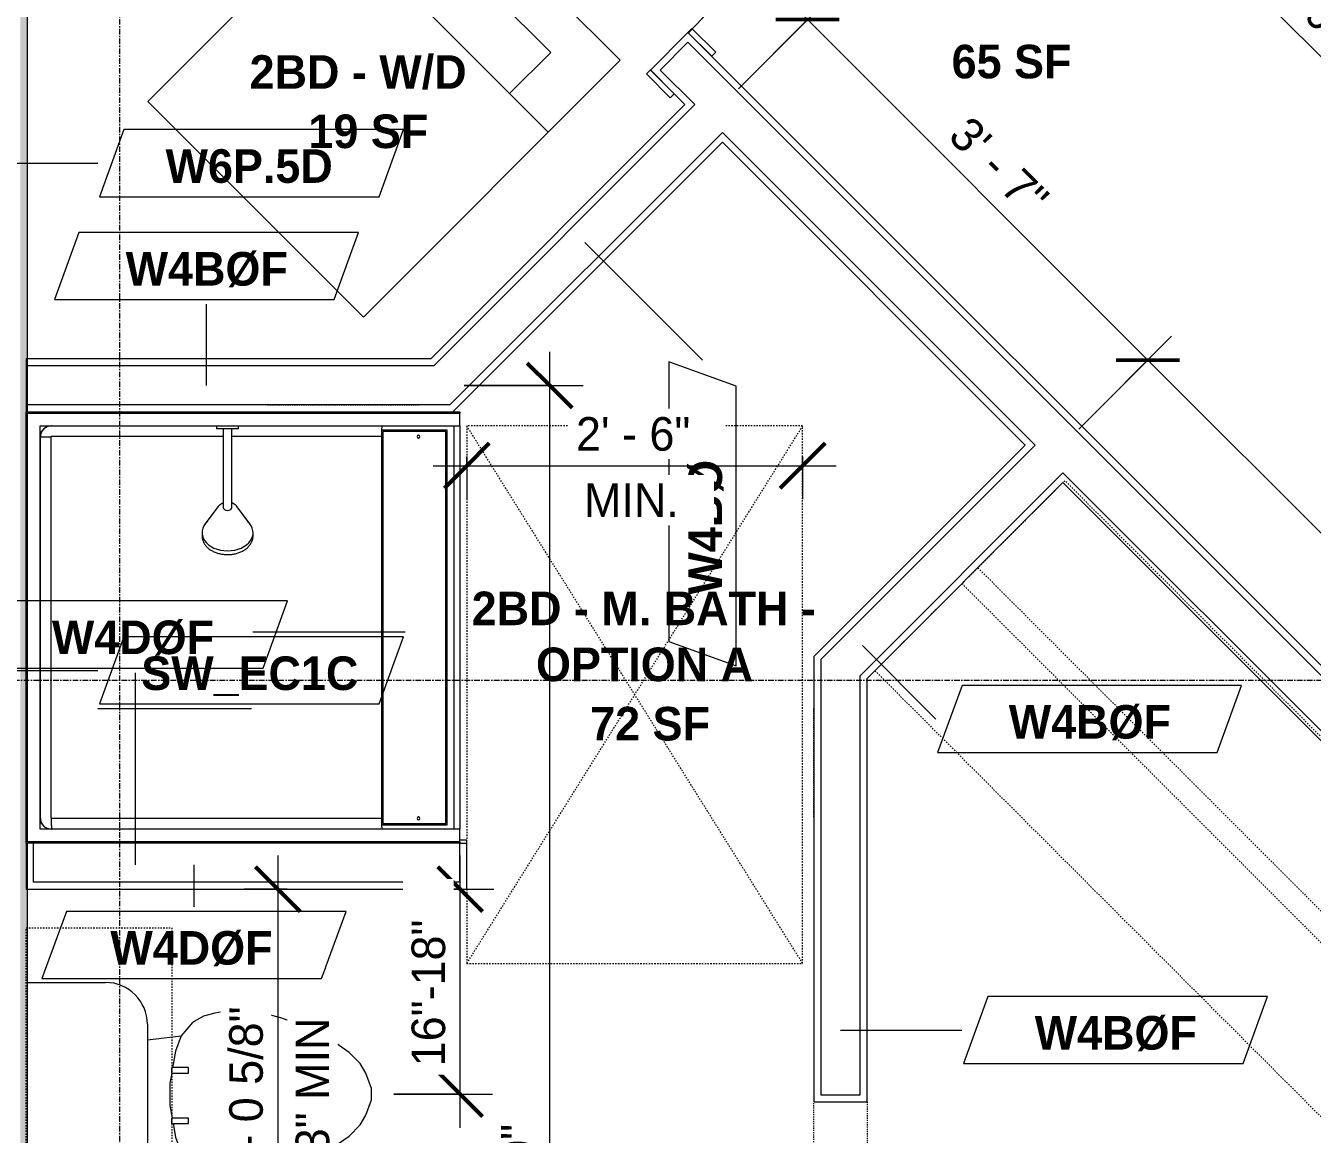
# Model space of a CAD drawing. Header units: inches. Extents: x -4058 to -1781, y 9814 to 12264.
# Drawn here: x -2508.7 to -2393.8, y 11494.7 to 11593.7 of the extents above; entities that cross this region are included whole.
import ezdxf

# ---------------------------------------------------------------- set-up
doc = ezdxf.new("R2010")
doc.units = ezdxf.units.IN
doc.header["$MEASUREMENT"] = 0
for name, pattern in [('Dash', [0.25, 0.125, -0.125]), ('Dash 3_32_', [0.1875, 0.09375, -0.09375]), ('Grid Line 1_2_', [0.875, 0.5, -0.125, 0.125, -0.125]), ('Overhead', [0.15625, 0.09375, -0.0625])]:
    doc.linetypes.add(name, pattern=pattern)
for name, color, linetype, lineweight in [('0-1', 7, 'Continuous', 5), ('A-ANNO-DIMS', 211, 'Continuous', 9), ('A-ANNO-DIMS-32', 211, 'Continuous', 9), ('A-AREA-IDEN', 2, 'Continuous', 9), ('A-DETL-1', 90, 'Dash 3_32_', 9), ('A-DETL-GENF', 92, 'Overhead', 9), ('A-DETL-MEDM-1', 33, 'Continuous', 9), ('A-DOOR-2', 31, 'Continuous', 9), ('A-GENM', 5, 'Continuous', 9), ('A-GENM-2', 147, 'Dash', 9), ('A-WALL-2', 113, 'Continuous', 9), ('A-WALL-IDEN', 211, 'Continuous', 9), ('I-WALL-2', 10, 'Continuous', 5), ('I-WALL-3', 7, 'Continuous', 9), ('P-SANR-FIXT', 6, 'Continuous', 9), ('Q-CASE', 31, 'Continuous', 9), ('Q-CASE-3', 31, 'Dash', 9), ('Q-CASE-HDLN', 31, 'Dash', 9), ('S-GRID-1', 1, 'Grid Line 1_2_', 9)]:
    doc.layers.add(name, color=color, linetype=linetype, lineweight=lineweight)
doc.styles.add('Century Gothic', font='ufonts.com_century-gothic.ttf', dxfattribs={"height": 3})
doc.styles.add('Century Gothic_B_1', font='GOTHICB.TTF', dxfattribs={"height": 3})
doc.dimstyles.new('MARKETING_DIMENSION', dxfattribs={"dimscale": 12, "dimtxt": 3.132505, "dimasz": 0.333333, "dimexe": 0.25, "dimexo": 0.166667, "dimgap": 0.041667, "dimtad": 1, "dimdec": 4, "dimrnd": 0.0625, "dimzin": 3, "dimdsep": 46, "dimlunit": 4, "dimtxsty": 'Century Gothic', "dimblk1": 'OBLIQUE', "dimblk2": 'OBLIQUE', "dimsah": 1, "dimcen": 0.09, "dimdle": 0.25, "dimazin": 0, "dimtfac": 1, "dimtdec": 4, "dimtix": 1, "dimtmove": 0, "dimatfit": 3, "dimfxl": 1, "dimtvp": 1, "dimtfill": 1, "dimfrac": 2, "dimtolj": 1, "dimtzin": 0, "dimarcsym": 2})
doc.dimstyles.new('THE_DIMENSION_STRING', dxfattribs={"dimscale": 12, "dimtxt": 3.132505, "dimasz": 0.333333, "dimexe": 0.25, "dimexo": 0.166667, "dimgap": 0.041667, "dimtad": 1, "dimdec": 4, "dimrnd": 0.0625, "dimzin": 3, "dimdsep": 46, "dimlunit": 4, "dimtxsty": 'Century Gothic', "dimblk1": 'OBLIQUE', "dimblk2": 'OBLIQUE', "dimsah": 1, "dimcen": 0.09, "dimdle": 0.25, "dimazin": 0, "dimtfac": 1, "dimtdec": 4, "dimtix": 1, "dimtmove": 0, "dimatfit": 3, "dimfxl": 1, "dimtvp": 1, "dimtfill": 1, "dimfrac": 2, "dimtolj": 1, "dimtzin": 0, "dimarcsym": 2})
doc.dimstyles.new('THE_DIMENSION_STRING_5', dxfattribs={"dimscale": 12, "dimtxt": 3.132505, "dimasz": 0.333333, "dimexe": 0.25, "dimexo": 0.166667, "dimgap": 0.041667, "dimtad": 1, "dimdec": 4, "dimrnd": 0.0625, "dimzin": 3, "dimdsep": 46, "dimlunit": 4, "dimtxsty": 'Century Gothic', "dimblk1": 'OBLIQUE', "dimblk2": 'OBLIQUE', "dimsah": 1, "dimcen": 0.09, "dimdle": 0.25, "dimazin": 0, "dimtfac": 1, "dimtdec": 4, "dimtix": 1, "dimtmove": 0, "dimatfit": 3, "dimfxl": 1, "dimtvp": 1, "dimtfill": 1, "dimfrac": 2, "dimtolj": 1, "dimtzin": 0, "dimarcsym": 2})

# ---------------------------------------------------------------- blocks, each defined once
blk = doc.blocks.new('CTR - 1st Phase - Common Walls_rvt-1-UNIT PLANS - 1ST FLOOR')
at = {"layer": 'I-WALL-2'}
blk.add_hatch(color=256, dxfattribs=at).paths.add_polyline_path([(-2509.19, 11284.29), (-2508.56, 11284.29), (-2508.56, 11419.93), (-2508.68, 11419.93), (-2508.68, 11479.93), (-2508.56, 11479.93), (-2508.56, 11520.68), (-2508.69, 11520.68), (-2508.69, 11559.18), (-2508.56, 11559.18), (-2508.56, 11640.61), (-2509.19, 11640.61), (-2509.19, 11286.71)], flags=0)
at = {"layer": 'I-WALL-3'}
for p, q in [((-2508.56, 11559.18), (-2508.56, 11640.61)), ((-2508.56, 11479.93), (-2508.56, 11520.68))]:
    blk.add_line(p, q, dxfattribs=at)
blk = doc.blocks.new('SWING - SINGLE - FLUSH - SWING - FLUSH - 2-10 x 6-8 - PRIVACY-V44-UNIT PLANS - 1ST FLOOR')
at = {"layer": 'A-DOOR-2'}
for p, q in [((-20, 2.37), (-20, 2.87)), ((-20, 2.87), (-17, 2.87)), ((-17, 2.37), (-20, 2.37)), ((-17, 2.87), (-17, 2.37)), ((17, 2.37), (17, 2.87)), ((17, 2.87), (20, 2.87)), ((20, 2.37), (17, 2.37)), ((20, 2.87), (20, 2.37)), ((-20, -2.38), (-17, -2.38)), ((-20, -2.88), (-20, -2.38)), ((-17, -2.88), (-20, -2.88)), ((-17, -2.38), (-17, -2.88)), ((15, -2.38), (15, -36.38)), ((17, -2.38), (15, -2.38)), ((17, -2.38), (17, -36.38)), ((17, -2.38), (20, -2.38)), ((17, -2.88), (17, -2.38)), ((20, -2.88), (17, -2.88)), ((20, -2.38), (20, -2.88)), ((17, -36.38), (15, -36.38))]:
    blk.add_line(p, q, dxfattribs=at)
blk.add_arc((17, -2.38), 34.07, 180, 266.6343, dxfattribs=at)
blk = doc.blocks.new('Door-Opening - CLEAR OPENING - 34_ x 80_-3928451-UNIT PLANS - 1ST FLOOR')
at = {"layer": 'A-DETL-GENF'}
for p, q in [((-17.32, 2.37), (16.68, 2.37)), ((16.68, -2.38), (-17.32, -2.38))]:
    blk.add_line(p, q, dxfattribs=at)
at = {"layer": 'A-DETL-MEDM-1'}
for p, q in [((-17.32, -2.38), (-17.32, 2.37)), ((16.68, 2.37), (16.68, -2.38))]:
    blk.add_line(p, q, dxfattribs=at)
blk = doc.blocks.new('OD_CW_Closet - OD_CW_Closet-3810373-UNIT PLANS - 1ST FLOOR')
at = {"layer": 'Q-CASE-HDLN'}
for p, q in [((87.24, 24), (0.74, 24)), ((0.74, 24), (0.74, 0)), ((87.24, 0), (87.24, 24)), ((0.74, 13), (87.24, 13)), ((0.74, 11), (87.24, 11)), ((0.74, 0), (87.24, 0))]:
    blk.add_line(p, q, dxfattribs=at)
blk = doc.blocks.new('SWING - SINGLE - FLUSH - SWING - FLUSH - 3-0 x 6-8 - PASSAGE-4202139-UNIT PLANS - 1ST FLOOR')
at = {"layer": 'A-DOOR-2'}
for p, q in [((-21, 2.37), (-21, 2.87)), ((-21, 2.87), (-18, 2.87)), ((-18, 2.37), (-21, 2.37)), ((-18, 2.87), (-18, 2.37)), ((18, 2.37), (18, 2.87)), ((18, 2.87), (21, 2.87)), ((21, 2.37), (18, 2.37)), ((21, 2.87), (21, 2.37)), ((-21, -2.38), (-18, -2.38)), ((-21, -2.88), (-21, -2.38)), ((-18, -2.88), (-21, -2.88)), ((-18, -2.38), (-18, -2.88)), ((16, -2.38), (16, -8.75)), ((18, -2.38), (16, -2.38)), ((18, -2.38), (18, -8.75)), ((18, -2.38), (21, -2.38)), ((18, -2.88), (18, -2.38)), ((21, -2.88), (18, -2.88)), ((21, -2.38), (21, -2.88)), ((16, -10.5), (16, -38.39)), ((18, -10.5), (18, -38.39)), ((18, -38.39), (16, -38.39))]:
    blk.add_line(p, q, dxfattribs=at)
blk.add_arc((18, -2.38), 36.07, 180, 266.8211, dxfattribs=at)
blk = doc.blocks.new('Toilet-Domestic-3D - Toilet-Domestic-3D-V83-UNIT PLANS - 1ST FLOOR')
at = {"layer": 'P-SANR-FIXT'}
for p, q in [((-9.98, 11.75), (-9.98, 18.73)), ((9.98, 18.73), (9.98, 11.75)), ((6.25, 8.02), (-6.25, 8.02)), ((-4.86, 8.02), (-5.21, 5)), ((4.86, 8.02), (5.21, 5)), ((-1, 6), (-2.13, 5.8)), ((1, 6), (-1, 6)), ((1.89, 5.84), (1, 6)), ((3.84, 5.5), (2.37, 5.76)), ((-5.21, 5), (-6.4, 4)), ((-3.84, 5.5), (-5.21, 5)), ((-2.61, 5.72), (-3.84, 5.5)), ((5.21, 5), (3.84, 5.5)), ((6.4, 4), (5.21, 5)), ((-6.4, 4), (-6.97, 3)), ((6.97, 3), (6.4, 4)), ((-6.97, 3), (-7.24, 2)), ((7.24, 2), (6.97, 3)), ((-7.24, 2), (-7.41, 1)), ((7.41, 1), (7.24, 2)), ((-7.41, 1), (-7.5, 0)), ((7.5, 0), (7.41, 1)), ((-7.5, 0), (-7.33, -1.99)), ((7.33, -1.99), (7.5, 0)), ((-7.33, -1.99), (-6.79, -4)), ((6.79, -4), (7.33, -1.99)), ((-6.79, -4), (-6.06, -6)), ((6.06, -6), (6.79, -4)), ((-6.06, -6), (-5.13, -8)), ((5.13, -8), (6.06, -6)), ((-5.13, -8), (-3.74, -10)), ((3.74, -10), (5.13, -8)), ((-3.74, -10), (-2.74, -11)), ((2.74, -11), (3.74, -10)), ((-2.74, -11), (-1.87, -11.5)), ((1.87, -11.5), (2.74, -11)), ((-1.87, -11.5), (-0.5, -12)), ((-0.5, -12), (0.5, -12)), ((0.5, -12), (1.87, -11.5))]:
    blk.add_line(p, q, dxfattribs=at)
for centre, start, end in [((-6.25, 11.75), 180, 270), ((6.25, 11.75), 270, 360)]:
    blk.add_arc(centre, 3.73, start, end, dxfattribs=at)
blk = doc.blocks.new('ADA Clearances - 30_x48_-4171341-UNIT PLANS - 1ST FLOOR')
at = {"layer": 'A-GENM-2'}
for p, q in [((15, -24), (-15, 24)), ((-15, -24), (15, 24)), ((15, 24), (-15, 24)), ((-15, 24), (-15, -13)), ((15, -24), (15, 24)), ((-15, -17.37), (-15, -24)), ((-15, -24), (15, -24))]:
    blk.add_line(p, q, dxfattribs=at)
blk = doc.blocks.new('300 Series Wall Hung Cabinet_326 - 30_-2909953-UNIT PLANS - 1ST FLOOR')
at = {"layer": 'Q-CASE'}
for p, q in [((-2.01, 14.69), (-2.5, 14.69)), ((-2.5, 14.69), (-2.5, 13.19)), ((-2.01, 13.19), (-2.01, 14.69)), ((2.49, 14.69), (2, 14.69)), ((2, 14.69), (2, 13.19)), ((2.49, 13.19), (2.49, 14.69)), ((-2.01, 13.19), (-2.5, 13.19)), ((2.49, 13.19), (2, 13.19))]:
    blk.add_line(p, q, dxfattribs=at)
at = {"layer": 'Q-CASE-3'}
for p, q in [((-15, 0.19), (-15, 13.19)), ((-15, 13.19), (15, 13.19)), ((15, 13.19), (15, 0.19)), ((15, 0.19), (-15, 0.19))]:
    blk.add_line(p, q, dxfattribs=at)
blk = doc.blocks.new('Stacked Washer and Dryer - 26_x25_ - Private-1352637-UNIT PLANS - 1ST FLOOR')
at = {"layer": 'P-SANR-FIXT'}
for p, q in [((0, 13.625), (32.4375, 13.625)), ((0, 13.625), (0, -13.625)), ((23.34375, 13.625), (23.34375, -13.625)), ((32.4375, 13.625), (32.4375, -13.625)), ((23.34375, 8.75), (28.53125, 8.75)), ((28.53125, 8.75), (28.53125, -8.75)), ((28.53125, -8.75), (23.34375, -8.75)), ((32.4375, -13.625), (0, -13.625))]:
    blk.add_line(p, q, dxfattribs=at)
blk = doc.blocks.new('The Shower - The Shower-4050272-UNIT PLANS - 1ST FLOOR')
at = {"layer": 'P-SANR-FIXT'}
for p, q in [((0, -0.5), (38.5, -0.5)), ((0, -39.25), (0, -0.5)), ((0.12, -39.25), (0.12, -0.63)), ((0.12, -0.63), (38.38, -0.63)), ((38.38, -0.63), (38.38, -39.25)), ((38.5, -0.5), (38.5, -39.25)), ((1.25, -39.25), (1.25, -1.75)), ((1.25, -1.75), (37.25, -1.75)), ((1.38, -2.26), (1.37, -2.28)), ((1.42, -2.2), (1.4, -2.23)), ((1.58, -2.01), (1.51, -2.08)), ((1.73, -1.9), (1.7, -1.92)), ((2.01, -1.78), (1.93, -1.8)), ((36.25, -1.77), (2.25, -1.77)), ((36.25, -1.77), (36.25, -1.75)), ((36.57, -1.8), (36.49, -1.78)), ((36.8, -1.92), (36.77, -1.9)), ((36.99, -2.08), (36.92, -2.01)), ((37.1, -2.23), (37.08, -2.2)), ((37.13, -2.28), (37.12, -2.26)), ((37.25, -1.75), (37.25, -17.52)), ((1.3, -2.43), (1.28, -2.51)), ((2.2, -32.27), (2.2, -2.75)), ((36.25, -2.7), (2.25, -2.7)), ((36.3, -18.11), (36.3, -2.75)), ((37.22, -2.51), (37.2, -2.43)), ((36.3, -32.27), (36.3, -18.89)), ((37.25, -19.48), (37.25, -39.25)), ((1.62, -32.27), (1.62, -38.13)), ((36.75, -32.38), (1.75, -32.38)), ((1.75, -32.38), (1.75, -38)), ((2.2, -32.27), (36.3, -32.27)), ((36.75, -38), (36.75, -32.38)), ((36.88, -38.13), (36.88, -32.27)), ((1.25, -38.75), (37.25, -38.75)), ((1.25, -39.25), (1.25, -38.75)), ((1.62, -38.13), (36.88, -38.13)), ((1.75, -38), (36.75, -38)), ((37.25, -38.75), (37.25, -39.25)), ((0.12, -39.25), (0, -39.25)), ((0.12, -39.25), (1.25, -39.25)), ((37.25, -39.25), (1.25, -39.25)), ((37.25, -39.25), (38.38, -39.25)), ((38.5, -39.25), (38.38, -39.25))]:
    blk.add_line(p, q, dxfattribs=at)
for centre, radius, start, end in [((2.25, -2.75), 1, 90, 180), ((36.25, -2.75), 1, 0, 90), ((2.2, -35.56), 0.125, 0, 180), ((2.2, -35.56), 0.125, 180, 0), ((36.3, -35.56), 0.125, 0, 180), ((36.3, -35.56), 0.125, 180, 0)]:
    blk.add_arc(centre, radius, start, end, dxfattribs=at)
for centre, major_axis, start_param, end_param in [((2.2, -32.28), (0.95, 0), 1.570796, 3.141593), ((36.3, -32.28), (-0.95, 0), 3.141593, 4.712389)]:
    blk.add_ellipse(centre, major_axis=major_axis, ratio=0.019505, start_param=start_param, end_param=end_param, dxfattribs=at)
for points, knots in [([(2.25, -1.77), (2.19, -1.77), (2.06, -1.78), (1.8, -1.86), (1.53, -2.04), (1.34, -2.32), (1.26, -2.57), (1.25, -2.7), (1.25, -2.77)], [-0.001856, -0.001856, -0.001856, -0.001856, 0.123376, 0.248608, 0.499072, 0.749536, 0.874768, 1, 1, 1, 1]), ([(1.38, -2.25), (1.41, -2.21), (1.47, -2.12), (1.55, -2.04), (1.59, -2)], [-0.666048, -0.666048, -0.666048, -0.666048, -0.5714286, -0.4597287, -0.4597287, -0.4597287, -0.4597287]), ([(1.75, -1.88), (1.77, -1.87), (1.86, -1.82), (2.03, -1.77), (2.17, -1.75), (2.25, -1.75)], [-0.332096, -0.332096, -0.332096, -0.332096, -0.2857143, -0.1428571, 0, 0, 0, 0]), ([(36.25, -1.75), (36.31, -1.75), (36.42, -1.76), (36.59, -1.8), (36.7, -1.85), (36.75, -1.88)], [-1, -1, -1, -1, -0.8928571, -0.7857143, -0.6665409, -0.6665409, -0.6665409, -0.6665409]), ([(37.25, -2.77), (37.25, -2.7), (37.24, -2.57), (37.16, -2.32), (36.98, -2.04), (36.7, -1.86), (36.45, -1.78), (36.32, -1.77), (36.25, -1.77)], [-0.001856, -0.001856, -0.001856, -0.001856, 0.123376, 0.248608, 0.499072, 0.749536, 0.874768, 1, 1, 1, 1]), ([(36.75, -1.88), (36.79, -1.91), (36.89, -1.97), (36.97, -2.05), (37.01, -2.11)], [-0.666048, -0.666048, -0.666048, -0.666048, -0.5714286, -0.4462442, -0.4462442, -0.4462442, -0.4462442]), ([(37.12, -2.25), (37.13, -2.27), (37.16, -2.33), (37.18, -2.38), (37.19, -2.42)], [-0.332096, -0.332096, -0.332096, -0.332096, -0.2857143, -0.2167295, -0.2167295, -0.2167295, -0.2167295]), ([(2.25, -2.7), (2.24, -2.7), (2.24, -2.7), (2.23, -2.7), (2.22, -2.71), (2.22, -2.71), (2.21, -2.72), (2.21, -2.73), (2.2, -2.74), (2.2, -2.74), (2.2, -2.75), (2.2, -2.75)], [-1, -1, -1, -1, -0.833333, -0.75, -0.666667, -0.583333, -0.416667, -0.333333, -0.208333, -0.083333, 0, 0, 0, 0]), ([(36.3, -2.75), (36.3, -2.74), (36.3, -2.74), (36.3, -2.73), (36.29, -2.72), (36.29, -2.72), (36.28, -2.71), (36.27, -2.71), (36.26, -2.7), (36.26, -2.7), (36.25, -2.7), (36.25, -2.7)], [-1, -1, -1, -1, -0.833333, -0.75, -0.666667, -0.583333, -0.416667, -0.333333, -0.208333, -0.083333, 0, 0, 0, 0])]:
    blk.add_open_spline(points, degree=3, knots=knots, dxfattribs=at)
for points in [[(1.35, -2.32), (1.36, -2.3), (1.37, -2.27), (1.38, -2.25)], [(1.63, -1.97), (1.67, -1.94), (1.71, -1.91), (1.75, -1.88)], [(36.25, -2.7), (36.25, -2.62), (36.25, -2.45), (36.25, -2.22), (36.25, -2.03), (36.25, -1.88), (36.25, -1.82), (36.25, -1.8)], [(37.05, -2.15), (37.07, -2.18), (37.09, -2.21), (37.12, -2.25)], [(1.25, -2.75), (1.25, -2.74), (1.25, -2.72), (1.25, -2.71)], [(2.2, -2.75), (2.12, -2.75), (1.95, -2.75), (1.72, -2.75), (1.52, -2.76), (1.37, -2.76), (1.27, -2.76), (1.25, -2.77), (1.25, -2.77)], [(37.25, -2.67), (37.25, -2.7), (37.25, -2.72), (37.25, -2.75)]]:
    blk.add_open_spline(points, degree=3, dxfattribs=at)
blk = doc.blocks.new('Shower Head - Shower Head-3260035-UNIT PLANS - 1ST FLOOR')
at = {"layer": 'P-SANR-FIXT'}
for p, q in [((-2.28, 9.81), (-2.28, 9.54)), ((2.28, 9.54), (2.28, 9.81)), ((-2.02, 8.78), (-0.84, 7.19)), ((0.84, 7.19), (2.02, 8.78)), ((-0.39, 7.27), (-0.39, 6.01)), ((0.39, 6.01), (0.39, 7.27)), ((-0.98, 0.26), (-0.98, 0)), ((-0.98, 0.26), (0.98, 0.26)), ((-0.39, 1), (-0.39, 0.26)), ((0.39, 0.26), (0.39, 1)), ((0.98, 0), (0.98, 0.26)), ((0.98, 0), (-0.98, 0))]:
    blk.add_line(p, q, dxfattribs=at)
at = {"layer": 'P-SANR-FIXT', "flags": 128}
for points in [[(0, 11.49), (-0.09, 11.49), (-0.18, 11.48), (-0.27, 11.48), (-0.35, 11.47), (-0.44, 11.46), (-0.53, 11.44), (-0.62, 11.43), (-0.7, 11.41), (-0.79, 11.39), (-0.87, 11.36), (-0.95, 11.34), (-1.03, 11.31), (-1.11, 11.28), (-1.19, 11.25), (-1.26, 11.21), (-1.34, 11.17), (-1.41, 11.13), (-1.48, 11.09), (-1.55, 11.05), (-1.61, 11), (-1.68, 10.95), (-1.74, 10.9), (-1.8, 10.85), (-1.85, 10.8), (-1.9, 10.74), (-1.95, 10.69), (-2, 10.63), (-2.04, 10.57), (-2.08, 10.51), (-2.12, 10.44), (-2.15, 10.38), (-2.18, 10.31), (-2.21, 10.25), (-2.23, 10.18), (-2.25, 10.11), (-2.26, 10.04), (-2.27, 9.97), (-2.28, 9.9), (-2.28, 9.83), (-2.28, 9.81)], [(2.28, 9.81), (2.28, 9.88), (2.28, 9.95), (2.27, 10.02), (2.25, 10.09), (2.24, 10.16), (2.21, 10.23), (2.19, 10.3), (2.16, 10.36), (2.13, 10.43), (2.09, 10.49), (2.05, 10.55), (2.01, 10.61), (1.97, 10.67), (1.92, 10.73), (1.86, 10.79), (1.81, 10.84), (1.75, 10.89), (1.69, 10.94), (1.63, 10.99), (1.57, 11.04), (1.5, 11.08), (1.43, 11.12), (1.36, 11.16), (1.28, 11.2), (1.21, 11.24), (1.13, 11.27), (1.05, 11.3), (0.97, 11.33), (0.89, 11.36), (0.81, 11.38), (0.72, 11.4), (0.64, 11.42), (0.55, 11.44), (0.47, 11.45), (0.38, 11.46), (0.29, 11.47), (0.2, 11.48), (0.11, 11.49), (0.02, 11.49), (0, 11.49)], [(-0.84, 7.19), (-0.81, 7.16), (-0.79, 7.13), (-0.76, 7.1), (-0.73, 7.08), (-0.7, 7.05), (-0.68, 7.03), (-0.65, 7.01), (-0.62, 6.98), (-0.59, 6.97), (-0.56, 6.95), (-0.53, 6.93), (-0.49, 6.91), (-0.46, 6.9), (-0.43, 6.89), (-0.4, 6.87)], [(0.39, 6.87), (0.43, 6.88), (0.46, 6.9), (0.49, 6.91), (0.52, 6.93), (0.55, 6.94), (0.58, 6.96), (0.61, 6.98), (0.64, 7), (0.67, 7.03), (0.7, 7.05), (0.73, 7.07), (0.76, 7.1), (0.78, 7.13), (0.81, 7.16), (0.83, 7.19), (0.84, 7.19)], [(-0.39, 6.01), (-0.39, 5.81), (-0.39, 5.6), (-0.39, 5.38), (-0.39, 5.15), (-0.39, 4.92), (-0.39, 4.68), (-0.39, 4.43), (-0.39, 4.18), (-0.39, 3.93), (-0.39, 3.67), (-0.39, 3.4), (-0.39, 3.13), (-0.39, 2.86), (-0.39, 2.59), (-0.39, 2.31), (-0.39, 2.03), (-0.39, 1.75), (-0.39, 1.46), (-0.39, 1.18), (-0.39, 1)], [(0.39, 1), (0.39, 1.29), (0.39, 1.57), (0.39, 1.85), (0.39, 2.13), (0.39, 2.41), (0.39, 2.69), (0.39, 2.96), (0.39, 3.23), (0.39, 3.5), (0.39, 3.76), (0.39, 4.02), (0.39, 4.27), (0.39, 4.52), (0.39, 4.77), (0.39, 5), (0.39, 5.23), (0.39, 5.46), (0.39, 5.67), (0.39, 5.88), (0.39, 6.01)]]:
    blk.add_lwpolyline(points, dxfattribs=at)
at = {"layer": 'P-SANR-FIXT'}
for centre, major_axis, start_param, end_param in [((0, 9.54), (-2.28, 0), 4.712389, 6.956384), ((0, 9.54), (2.28, 0), 5.609987, 7.853982), ((0, 7.27), (-0.394, 0), 4.712389, 6.283185), ((0, 7.27), (0.394, 0), 0, 1.570796)]:
    blk.add_ellipse(centre, major_axis=major_axis, ratio=0.707107, start_param=start_param, end_param=end_param, dxfattribs=at)
blk = doc.blocks.new('DIMBLOCK219-UNIT PLANS - 1ST FLOOR')
at = {"layer": 'A-ANNO-DIMS-32'}
for p, q in [((-2395.84, 11605.48), (-2403.84, 11597.48)), ((-2401.72, 11599.6), (-2395.84, 11605.48)), ((-2384.42, 11582.31), (-2401.72, 11599.6)), ((-2373.33, 11593.4), (-2386.54, 11580.19)), ((-2384.42, 11582.31), (-2373.33, 11593.4))]:
    blk.add_line(p, q, dxfattribs=at)
at = {"layer": 'A-ANNO-DIMS-32', "lineweight": 50}
for p, q in [((-2401.72, 11599.6), (-2404.55, 11599.6)), ((-2401.72, 11599.6), (-2398.89, 11599.6)), ((-2384.42, 11582.31), (-2387.25, 11582.31)), ((-2384.42, 11582.31), (-2381.59, 11582.31))]:
    blk.add_line(p, q, dxfattribs=at)
at = {"layer": 'A-ANNO-DIMS-32', "color": 0, "insert": (-2397.24, 11601.27), "char_height": 3, "width": 24.5827, "attachment_point": 1, "rotation": 315, "line_spacing_factor": 0.984502, "style": 'Century Gothic', "bg_fill": 3, "box_fill_scale": 1.25, "bg_fill_color": 256, "bg_fill_true_color": 13158600, "bg_fill_transparency": 0}
blk.add_mtext('2\' - 0 7/16"', dxfattribs=at)
blk = doc.blocks.new('_Oblique')
at = {"color": 0, "linetype": 'ByBlock', "lineweight": -2}
blk.add_line((-0.5, -0.5), (0.5, 0.5), dxfattribs=at)
blk = doc.blocks.new('DIMBLOCK261-UNIT PLANS - 1ST FLOOR')
at = {"layer": 'A-ANNO-DIMS-32'}
for p, q in [((-2455.79, 11612.3), (-2458.5, 11609.6)), ((-2456.38, 11611.72), (-2455.79, 11612.3)), ((-2456.38, 11611.72), (-2438.88, 11594.22)), ((-2445.05, 11588.04), (-2436.76, 11596.34)), ((-2438.88, 11594.22), (-2445.05, 11588.04))]:
    blk.add_line(p, q, dxfattribs=at)
at = {"layer": 'A-ANNO-DIMS-32', "lineweight": 50}
for p, q in [((-2456.38, 11611.72), (-2459.2, 11611.72)), ((-2456.38, 11611.72), (-2453.55, 11611.72)), ((-2438.88, 11594.22), (-2441.7, 11594.22)), ((-2438.88, 11594.22), (-2436.05, 11594.22))]:
    blk.add_line(p, q, dxfattribs=at)
at = {"layer": 'A-ANNO-DIMS-32', "color": 0, "insert": (-2450.97, 11612.46), "char_height": 3, "width": 21.7784, "attachment_point": 1, "rotation": 315, "line_spacing_factor": 0.984502, "style": 'Century Gothic', "bg_fill": 3, "box_fill_scale": 1.25, "bg_fill_color": 256, "bg_fill_true_color": 13158600, "bg_fill_transparency": 0}
blk.add_mtext('2\' - 0 3/4"', dxfattribs=at)
blk = doc.blocks.new('DIMBLOCK262-UNIT PLANS - 1ST FLOOR')
at = {"layer": 'A-ANNO-DIMS-32'}
for p, q in [((-2445.05, 11588.04), (-2436.76, 11596.34)), ((-2438.88, 11594.22), (-2445.05, 11588.04)), ((-2438.88, 11594.22), (-2408.47, 11563.81)), ((-2414.65, 11557.64), (-2406.35, 11565.94)), ((-2408.47, 11563.81), (-2414.65, 11557.64))]:
    blk.add_line(p, q, dxfattribs=at)
at = {"layer": 'A-ANNO-DIMS-32', "lineweight": 50}
for p, q in [((-2438.88, 11594.22), (-2441.7, 11594.22)), ((-2438.88, 11594.22), (-2436.05, 11594.22)), ((-2408.47, 11563.81), (-2411.3, 11563.81)), ((-2408.47, 11563.81), (-2405.64, 11563.81))]:
    blk.add_line(p, q, dxfattribs=at)
at = {"layer": 'A-ANNO-DIMS-32', "color": 0, "insert": (-2424.31, 11585.8), "char_height": 3, "width": 12.5897, "attachment_point": 1, "rotation": 315, "line_spacing_factor": 0.984502, "style": 'Century Gothic', "bg_fill": 3, "box_fill_scale": 1.25, "bg_fill_color": 256, "bg_fill_true_color": 13158600, "bg_fill_transparency": 0}
blk.add_mtext('3\' - 7"', dxfattribs=at)
blk = doc.blocks.new('DIMBLOCK263-UNIT PLANS - 1ST FLOOR')
at = {"layer": 'A-ANNO-DIMS-32'}
for p, q in [((-2414.65, 11557.64), (-2406.35, 11565.94)), ((-2408.47, 11563.81), (-2414.65, 11557.64)), ((-2408.47, 11563.81), (-2343.6, 11498.94)), ((-2351.52, 11495.26), (-2343.6, 11503.18)), ((-2345.72, 11501.06), (-2351.52, 11495.26))]:
    blk.add_line(p, q, dxfattribs=at)
at = {"layer": 'A-ANNO-DIMS-32', "lineweight": 50}
for p, q in [((-2408.47, 11563.81), (-2411.3, 11563.81)), ((-2408.47, 11563.81), (-2405.64, 11563.81)), ((-2345.72, 11501.06), (-2348.55, 11501.06)), ((-2345.72, 11501.06), (-2342.89, 11501.06))]:
    blk.add_line(p, q, dxfattribs=at)
at = {"layer": 'A-ANNO-DIMS-32', "color": 0, "insert": (-2380.44, 11541.93), "char_height": 3, "width": 21.7784, "attachment_point": 1, "rotation": 315, "line_spacing_factor": 0.984502, "style": 'Century Gothic', "bg_fill": 3, "box_fill_scale": 1.25, "bg_fill_color": 256, "bg_fill_true_color": 13158600, "bg_fill_transparency": 0}
blk.add_mtext('7\' - 4 3/4"', dxfattribs=at)
blk = doc.blocks.new('DIMBLOCK273-UNIT PLANS - 1ST FLOOR')
at = {"layer": 'A-ANNO-DIMS-32'}
for p, q in [((-2486.19, 11519.55), (-2486.19, 11476.93)), ((-2485.36, 11516.55), (-2489.19, 11516.55)), ((-2486.19, 11516.55), (-2485.36, 11516.55)), ((-2485.36, 11479.93), (-2489.19, 11479.93)), ((-2486.19, 11479.93), (-2485.36, 11479.93))]:
    blk.add_line(p, q, dxfattribs=at)
at = {"layer": 'A-ANNO-DIMS-32', "lineweight": 50}
for p, q in [((-2486.19, 11516.55), (-2488.19, 11518.55)), ((-2486.19, 11516.55), (-2484.19, 11514.55)), ((-2486.19, 11479.93), (-2488.19, 11481.93)), ((-2486.19, 11479.93), (-2484.19, 11477.93))]:
    blk.add_line(p, q, dxfattribs=at)
at = {"layer": 'A-ANNO-DIMS-32', "color": 0, "char_height": 3, "attachment_point": 1, "rotation": 90, "line_spacing_factor": 0.984502, "style": 'Century Gothic', "bg_fill": 3, "box_fill_scale": 1.25, "bg_fill_color": 256, "bg_fill_true_color": 13158600, "bg_fill_transparency": 0}
for s, insert, width in [('3\' - 0 5/8"', (-2490.54, 11489.17), 21.7784), ('33" MIN', (-2484.61, 11490.73), 18.0194)]:
    blk.add_mtext(s, dxfattribs=dict(at, insert=insert, width=width))
blk = doc.blocks.new('DIMBLOCK274-UNIT PLANS - 1ST FLOOR')
at = {"layer": 'A-ANNO-DIMS-32'}
for p, q in [((-2469.91, 11495.24), (-2469.91, 11519.55)), ((-2470.74, 11516.55), (-2466.91, 11516.55)), ((-2469.91, 11516.55), (-2470.74, 11516.55)), ((-2475.83, 11498.24), (-2466.91, 11498.24)), ((-2469.91, 11498.24), (-2475.83, 11498.24))]:
    blk.add_line(p, q, dxfattribs=at)
at = {"layer": 'A-ANNO-DIMS-32', "lineweight": 50}
for p, q in [((-2469.91, 11516.55), (-2471.91, 11518.55)), ((-2469.91, 11516.55), (-2467.91, 11514.55)), ((-2469.91, 11498.24), (-2471.91, 11500.24)), ((-2469.91, 11498.24), (-2467.91, 11496.24))]:
    blk.add_line(p, q, dxfattribs=at)
at = {"layer": 'A-ANNO-DIMS-32', "color": 0, "insert": (-2474.25, 11500.73), "char_height": 3, "width": 15.9907, "attachment_point": 1, "rotation": 90, "line_spacing_factor": 0.984502, "style": 'Century Gothic', "bg_fill": 3, "box_fill_scale": 1.25, "bg_fill_color": 256, "bg_fill_true_color": 13158600, "bg_fill_transparency": 0}
blk.add_mtext('16"-18"', dxfattribs=at)
blk = doc.blocks.new('Wall Tag - Shear Wall-3956451-UNIT PLANS - 1ST FLOOR')
at = {"layer": 'A-WALL-IDEN'}
for p, q in [((-0.3561, 0.0937), (-0.4244, -0.0937)), ((0.4244, 0.0937), (-0.3561, 0.0937)), ((0.4291, 0.1068), (0.0033, 0.1068)), ((0.3561, -0.0937), (0.4244, 0.0937)), ((0, -0.1068), (-0.4291, -0.1068)), ((-0.4244, -0.0937), (0.3561, -0.0937))]:
    blk.add_line(p, q, dxfattribs=at)
blk = doc.blocks.new('Wall Tag - Arch Wall-3956453-UNIT PLANS - 1ST FLOOR')
at = {"layer": 'A-WALL-IDEN'}
for p, q in [((-0.3561, 0.0937), (-0.4244, -0.0937)), ((0.4244, 0.0937), (-0.3561, 0.0937)), ((0.3561, -0.0937), (0.4244, 0.0937)), ((-0.4244, -0.0937), (0.3561, -0.0937))]:
    blk.add_line(p, q, dxfattribs=at)
blk = doc.blocks.new('DIMBLOCK1288-UNIT PLANS - 1ST FLOOR')
at = {"layer": 'A-ANNO-DIMS-32', "lineweight": 50}
for p, q in [((-2469.31, 11554.38), (-2467.31, 11556.38)), ((-2439.31, 11554.38), (-2437.31, 11556.38)), ((-2469.31, 11554.38), (-2471.31, 11552.38)), ((-2439.31, 11554.38), (-2441.31, 11552.38))]:
    blk.add_line(p, q, dxfattribs=at)
at = {"layer": 'A-ANNO-DIMS-32'}
for p, q in [((-2472.31, 11554.38), (-2436.31, 11554.38)), ((-2469.31, 11555.21), (-2469.31, 11551.38)), ((-2469.31, 11554.38), (-2469.31, 11555.21)), ((-2439.31, 11555.21), (-2439.31, 11551.38)), ((-2439.31, 11554.38), (-2439.31, 11555.21))]:
    blk.add_line(p, q, dxfattribs=at)
at = {"layer": 'A-ANNO-DIMS-32', "color": 0, "char_height": 3, "attachment_point": 1, "line_spacing_factor": 0.984502, "style": 'Century Gothic', "bg_fill": 3, "box_fill_scale": 1.25, "bg_fill_color": 256, "bg_fill_true_color": 13158600, "bg_fill_transparency": 0}
for s, insert, width in [('2\' - 6"', (-2459.56, 11558.72), 12.5897), ('MIN.', (-2458.84, 11552.8), 10.8594)]:
    blk.add_mtext(s, dxfattribs=dict(at, insert=insert, width=width))
blk = doc.blocks.new('DIMBLOCK1302-UNIT PLANS - 1ST FLOOR')
at = {"layer": 'A-ANNO-DIMS-32', "lineweight": 50}
for p, q in [((-2461.91, 11561.55), (-2463.91, 11563.55)), ((-2461.91, 11561.55), (-2459.91, 11559.55)), ((-2461.91, 11417.55), (-2463.91, 11419.55)), ((-2461.91, 11417.55), (-2459.91, 11415.55))]:
    blk.add_line(p, q, dxfattribs=at)
at = {"layer": 'A-ANNO-DIMS-32'}
for p, q in [((-2461.91, 11414.55), (-2461.91, 11564.55)), ((-2469.54, 11561.55), (-2458.91, 11561.55)), ((-2461.91, 11561.55), (-2469.54, 11561.55)), ((-2462.74, 11417.55), (-2458.91, 11417.55)), ((-2461.91, 11417.55), (-2462.74, 11417.55))]:
    blk.add_line(p, q, dxfattribs=at)
at = {"layer": 'A-ANNO-DIMS-32', "color": 0, "insert": (-2466.25, 11483.14), "char_height": 3, "width": 15.394, "attachment_point": 1, "rotation": 90, "line_spacing_factor": 0.984502, "style": 'Century Gothic', "bg_fill": 3, "box_fill_scale": 1.25, "bg_fill_color": 256, "bg_fill_true_color": 13158600, "bg_fill_transparency": 0}
blk.add_mtext('12\' - 0"', dxfattribs=at)

msp = doc.modelspace()

# ---------------------------------------------------------------- linework, layer by layer
at = {"layer": 'A-DETL-1'}
for p, q in [((-2487.12374, 11559.8019), (-2473.62374, 11559.8019)), ((-2438.31124, 11522.97811), (-2438.31124, 11532.72811))]:
    msp.add_line(p, q, dxfattribs=at)
at = {"layer": 'A-WALL-2'}
for p, q in [((-2449.55767, 11593.08097), (-2452.91643, 11589.72221)), ((-2350.56124, 11494.08453), (-2449.55767, 11593.08097)), ((-2449.55767, 11592.19708), (-2452.03255, 11589.72221)), ((-2351.18624, 11493.82565), (-2449.55767, 11592.19708)), ((-2452.91643, 11589.72221), (-2449.82444, 11586.63021)), ((-2452.03255, 11589.72221), (-2448.94055, 11586.63021)), ((-2449.82444, 11586.63021), (-2472.52775, 11563.9269)), ((-2472.26887, 11563.3019), (-2448.94055, 11586.63021)), ((-2470.81912, 11559.8019), (-2446.46568, 11584.15534)), ((-2470.56024, 11559.1769), (-2446.46568, 11583.27146)), ((-2446.46568, 11584.15534), (-2418.53496, 11556.22462)), ((-2446.46568, 11583.27146), (-2419.41884, 11556.22462)), ((-2472.52775, 11563.9269), (-2508.68624, 11563.9269)), ((-2508.68624, 11563.9269), (-2508.68624, 11559.1769)), ((-2472.26887, 11563.3019), (-2508.68624, 11563.3019)), ((-2470.81912, 11559.8019), (-2508.68624, 11559.8019)), ((-2419.41884, 11556.22462), (-2438.31124, 11537.33223)), ((-2437.68624, 11537.07335), (-2418.53496, 11556.22462)), ((-2434.18624, 11535.6236), (-2416.06009, 11553.74975)), ((-2416.06009, 11553.74975), (-2354.68624, 11492.3759)), ((-2433.56124, 11535.36472), (-2416.06009, 11552.86587)), ((-2416.06009, 11552.86587), (-2355.31124, 11492.11702)), ((-2438.31124, 11537.33223), (-2438.31124, 11497.5519)), ((-2437.68624, 11537.07335), (-2437.68624, 11498.1769)), ((-2434.18624, 11498.1769), (-2434.18624, 11535.6236)), ((-2433.56124, 11497.5519), (-2433.56124, 11535.36472)), ((-2508.68624, 11520.6769), (-2508.68624, 11516.5519)), ((-2508.06124, 11520.6769), (-2508.06124, 11517.1769)), ((-2469.31124, 11520.9269), (-2469.93624, 11520.9269)), ((-2469.93624, 11520.6769), (-2469.31124, 11520.6769)), ((-2469.93624, 11517.1769), (-2469.93624, 11520.6769)), ((-2469.31124, 11516.5519), (-2469.31124, 11520.9269)), ((-2508.68624, 11516.5519), (-2469.31124, 11516.5519)), ((-2469.93624, 11517.1769), (-2508.06124, 11517.1769)), ((-2437.68624, 11498.1769), (-2434.18624, 11498.1769))]:
    msp.add_line(p, q, dxfattribs=at)
at = {"layer": 'A-WALL-IDEN'}
for p, q in [((-2513.12374, 11581.3975), (-2502.28058, 11581.3975)), ((-2458.77352, 11574.32237), (-2448.26233, 11563.81117)), ((-2492.57161, 11561.5519), (-2492.57161, 11568.80001)), ((-2433.9732, 11538.31151), (-2427.41084, 11531.74915)), ((-2513.12374, 11536.09365), (-2502.28058, 11536.09365)), ((-2498.9123, 11518.7394), (-2498.9123, 11535.88539)), ((-2493.68635, 11518.7394), (-2493.68635, 11514.98158)), ((-2435.93624, 11503.97463), (-2425.09308, 11503.97463))]:
    msp.add_line(p, q, dxfattribs=at)
at = {"layer": 'S-GRID-1'}
msp.add_line((-2500.32374, 9814.0266), (-2500.32374, 12247.50061), dxfattribs=at)

# ---------------------------------------------------------------- block references
at = {"layer": '0-1'}
msp.add_blockref('CTR - 1st Phase - Common Walls_rvt-1-UNIT PLANS - 1ST FLOOR', (0, 0), dxfattribs=at)
at = {"layer": 'A-DOOR-2'}
for name, p, rotation in [('SWING - SINGLE - FLUSH - SWING - FLUSH - 2-10 x 6-8 - PRIVACY-V44-UNIT PLANS - 1ST FLOOR', (-2392.3946, 11608.92667), 134.9999999999305), ('SWING - SINGLE - FLUSH - SWING - FLUSH - 3-0 x 6-8 - PASSAGE-4202139-UNIT PLANS - 1ST FLOOR', (-2463.96497, 11604.12951), 134.9999999999737), ('Door-Opening - CLEAR OPENING - 34_ x 80_-3928451-UNIT PLANS - 1ST FLOOR', (-2435.93624, 11480.87428), 89.99999999997091)]:
    msp.add_blockref(name, p, dxfattribs=dict(at, rotation=rotation))
at = {"layer": 'A-GENM'}
msp.add_blockref('ADA Clearances - 30_x48_-4171341-UNIT PLANS - 1ST FLOOR', (-2454.31124, 11533.9269), dxfattribs=at)
at = {"layer": 'A-WALL-IDEN', "xscale": 31.99999999999999, "yscale": 31.99999999999999, "zscale": 31.99999999999999}
for name, p in [('Wall Tag - Arch Wall-3956453-UNIT PLANS - 1ST FLOOR', (-2488.54888, 11581.3975)), ('Wall Tag - Arch Wall-3956453-UNIT PLANS - 1ST FLOOR', (-2492.57161, 11572.21803)), ('Wall Tag - Arch Wall-3956453-UNIT PLANS - 1ST FLOOR', (-2498.9123, 11539.3034)), ('Wall Tag - Shear Wall-3956451-UNIT PLANS - 1ST FLOOR', (-2488.54888, 11536.09365))]:
    msp.add_blockref(name, p, dxfattribs=at)
at = {"layer": 'P-SANR-FIXT'}
for name, p, rotation in [('Stacked Washer and Dryer - 26_x25_ - Private-1352637-UNIT PLANS - 1ST FLOOR', (-2488.17932, 11577.29085), 45.00000000003062), ('The Shower - The Shower-4050272-UNIT PLANS - 1ST FLOOR', (-2509.18624, 11520.6769), 89.99999999991755), ('Shower Head - Shower Head-3260035-UNIT PLANS - 1ST FLOOR', (-2490.68624, 11557.9269), 180), ('Toilet-Domestic-3D - Toilet-Domestic-3D-V83-UNIT PLANS - 1ST FLOOR', (-2489.83043, 11498.2394), 90.00000000028187)]:
    msp.add_blockref(name, p, dxfattribs=dict(at, rotation=rotation))
at = {"layer": 'Q-CASE'}
for name, p, rotation in [('OD_CW_Closet - OD_CW_Closet-3810373-UNIT PLANS - 1ST FLOOR', (-2433.37577, 11536.59346), 314.999999999983), ('300 Series Wall Hung Cabinet_326 - 30_-2909953-UNIT PLANS - 1ST FLOOR', (-2508.86915, 11498.1144), 270.000000000141)]:
    msp.add_blockref(name, p, dxfattribs=dict(at, rotation=rotation))

# ---------------------------------------------------------------- texts
at = {"layer": 'A-AREA-IDEN', "char_height": 3, "attachment_point": 1, "style": 'Century Gothic_B_1'}
for s, insert, width in [('2BD - W/D', (-2488.71841, 11591.04507), 25.149), ('19 SF', (-2483.46487, 11585.74793), 12.423), ('2BD - M. BATH -', (-2468.88062, 11543.13326), 38.077), ('OPTION A', (-2463.13062, 11538.13326), 24.24), ('72 SF', (-2458.29164, 11532.83456), 12.423)]:
    msp.add_mtext(s, dxfattribs=dict(at, insert=insert, width=width))
at = {"layer": 'A-WALL-IDEN', "char_height": 3, "attachment_point": 1, "style": 'Century Gothic_B_1'}
for s, insert, width in [('W6P.5D', (-2496.22464, 11582.64504), 18.483), ('W4BØF', (-2499.78753, 11573.46556), 17.372), ('W4DØF', (-2506.38019, 11540.55094), 17.978), ('SW_EC1C', (-2498.39157, 11537.34118), 23.735)]:
    msp.add_mtext(s, dxfattribs=dict(at, insert=insert, width=width))

# ---------------------------------------------------------------- next in the draw order: dimensions: what is measured, and where the dimension line sits
at = {"layer": 'A-ANNO-DIMS'}
for base, p1, p2, override, picture, middle in [((-2438.87657, 11594.21932), (-2454.37587, 11613.71862), (-2446.46568, 11586.63021), {"dimpost": '<>', "dimfxl": 28.219722}, 'DIMBLOCK261-UNIT PLANS - 1ST FLOOR', (-2446.04112, 11604.55407)), ((-2401.71846, 11599.60281), (-2371.91464, 11594.81636), (-2394.42753, 11606.89374), {"dimpost": '<>', "dimfxl": 25.547859}, 'DIMBLOCK219-UNIT PLANS - 1ST FLOOR', (-2391.48579, 11592.54034))]:
    dim = msp.add_linear_dim(base=base, p1=p1, p2=p2, angle=315, dimstyle='THE_DIMENSION_STRING', override=override, dxfattribs=at)
    dim.commit()
    dim.dimension.update_dxf_attribs({"geometry": picture, "text_midpoint": middle})
for base, p1, p2, text, override, picture, middle in [((-2486.19117, 11479.9269), (-2483.36275, 11516.5519), (-2483.36275, 11479.9269), '<>\\X33" MIN', {"dimpost": '<>', "dimfxl": 36.625}, 'DIMBLOCK273-UNIT PLANS - 1ST FLOOR', (-2486.19117, 11498.2394)), ((-2469.9085, 11516.5519), (-2477.83043, 11498.2394), (-2472.73693, 11516.5519), '16"-18"', {"dimpost": '<>', "dimfxl": 19.007666}, 'DIMBLOCK274-UNIT PLANS - 1ST FLOOR', (-2471.98396, 11507.39565))]:
    dim = msp.add_linear_dim(base=base, p1=p1, p2=p2, angle=90, text=text, dimstyle='THE_DIMENSION_STRING', override=override, dxfattribs=at)
    dim.commit()
    dim.dimension.update_dxf_attribs({"geometry": picture, "text_midpoint": middle})

# ---------------------------------------------------------------- next in the draw order: block references
at = {"layer": 'A-WALL-IDEN', "xscale": 31.99999999999999, "yscale": 31.99999999999999, "zscale": 31.99999999999999}
msp.add_blockref('Wall Tag - Arch Wall-3956453-UNIT PLANS - 1ST FLOOR', (-2493.68635, 11511.56356), dxfattribs=at)

# ---------------------------------------------------------------- next in the draw order: texts
at = {"layer": 'A-WALL-IDEN', "insert": (-2501.15423, 11512.81109), "char_height": 3, "width": 17.978, "attachment_point": 1, "style": 'Century Gothic_B_1'}
msp.add_mtext('W4DØF', dxfattribs=at)

# ---------------------------------------------------------------- next in the draw order: dimensions: what is measured, and where the dimension line sits
at = {"layer": 'A-ANNO-DIMS'}
dim = msp.add_linear_dim(base=(-2408.47098, 11563.81373), p1=(-2446.46568, 11586.63021), p2=(-2416.06009, 11556.22462), angle=315, dimstyle='THE_DIMENSION_STRING', override={"dimpost": '<>', "dimfxl": 43}, dxfattribs=at)
dim.commit()
dim.dimension.update_dxf_attribs({"geometry": 'DIMBLOCK262-UNIT PLANS - 1ST FLOOR', "text_midpoint": (-2422.2062, 11580.4841)})

# ---------------------------------------------------------------- next in the draw order: block references
at = {"layer": 'A-WALL-IDEN', "xscale": 31.99999999999999, "yscale": 31.99999999999999, "zscale": 31.99999999999999, "rotation": 89.99999999999955}
msp.add_blockref('Wall Tag - Arch Wall-3956453-UNIT PLANS - 1ST FLOOR', (-2448.26233, 11550.07947), dxfattribs=at)

# ---------------------------------------------------------------- next in the draw order: texts
at = {"layer": 'A-AREA-IDEN', "insert": (-2426.00103, 11591.97751), "char_height": 3, "width": 12.423, "attachment_point": 1, "style": 'Century Gothic_B_1'}
msp.add_mtext('65 SF', dxfattribs=at)
at = {"layer": 'A-WALL-IDEN', "insert": (-2449.50986, 11542.86355), "char_height": 3, "width": 17.372, "attachment_point": 1, "rotation": 90, "style": 'Century Gothic_B_1'}
msp.add_mtext('W4BØF', dxfattribs=at)

# ---------------------------------------------------------------- next in the draw order: dimensions: what is measured, and where the dimension line sits
at = {"layer": 'A-ANNO-DIMS'}
dim = msp.add_linear_dim(base=(-2345.71849, 11501.06124), p1=(-2416.06009, 11556.22462), p2=(-2352.93624, 11493.8435), angle=315, dimstyle='THE_DIMENSION_STRING', override={"dimpost": '<>', "dimfxl": 88.746972}, dxfattribs=at)
dim.commit()
dim.dimension.update_dxf_attribs({"geometry": 'DIMBLOCK263-UNIT PLANS - 1ST FLOOR', "text_midpoint": (-2375.50963, 11534.02259)})

# ---------------------------------------------------------------- next in the draw order: linework, layer by layer
at = {"layer": 'S-GRID-1'}
msp.add_line((-1781.27288, 11535.1894), (-4041.7795, 11535.1894), dxfattribs=at)

# ---------------------------------------------------------------- next in the draw order: block references
at = {"layer": 'A-WALL-IDEN', "xscale": 31.99999999999999, "yscale": 31.99999999999999, "zscale": 31.99999999999999}
for p in [(-2413.67913, 11531.74915), (-2411.36138, 11503.97463)]:
    msp.add_blockref('Wall Tag - Arch Wall-3956453-UNIT PLANS - 1ST FLOOR', p, dxfattribs=at)

# ---------------------------------------------------------------- next in the draw order: texts
at = {"layer": 'A-WALL-IDEN', "char_height": 3, "width": 17.372, "attachment_point": 1, "style": 'Century Gothic_B_1'}
for insert in [(-2420.89505, 11532.99669), (-2418.5773, 11505.22216)]:
    msp.add_mtext('W4BØF', dxfattribs=dict(at, insert=insert))

# ---------------------------------------------------------------- next in the draw order: dimensions: what is measured, and where the dimension line sits
at = {"layer": 'A-ANNO-DIMS'}
dim = msp.add_linear_dim(base=(-2439.31124, 11554.37825), p1=(-2469.31124, 11557.20668), p2=(-2439.31124, 11557.20668), angle=0, text='<>\\XMIN.', dimstyle='THE_DIMENSION_STRING_5', override={"dimpost": '<>', "dimfxl": 30}, dxfattribs=at)
dim.commit()
dim.dimension.update_dxf_attribs({"geometry": 'DIMBLOCK1288-UNIT PLANS - 1ST FLOOR', "text_midpoint": (-2454.31124, 11554.37825)})

# ---------------------------------------------------------------- next in the draw order: dimensions: what is measured, and where the dimension line sits
dim = msp.add_linear_dim(base=(-2461.9085, 11561.5519), p1=(-2464.73693, 11417.5519), p2=(-2471.544, 11561.5519), angle=90, dimstyle='MARKETING_DIMENSION', override={"dimpost": '<>', "dimfxl": 144.1608}, dxfattribs=at)
dim.commit()
dim.dimension.update_dxf_attribs({"geometry": 'DIMBLOCK1302-UNIT PLANS - 1ST FLOOR', "text_midpoint": (-2463.98396, 11489.5519)})

doc.saveas('drawing.dxf')
